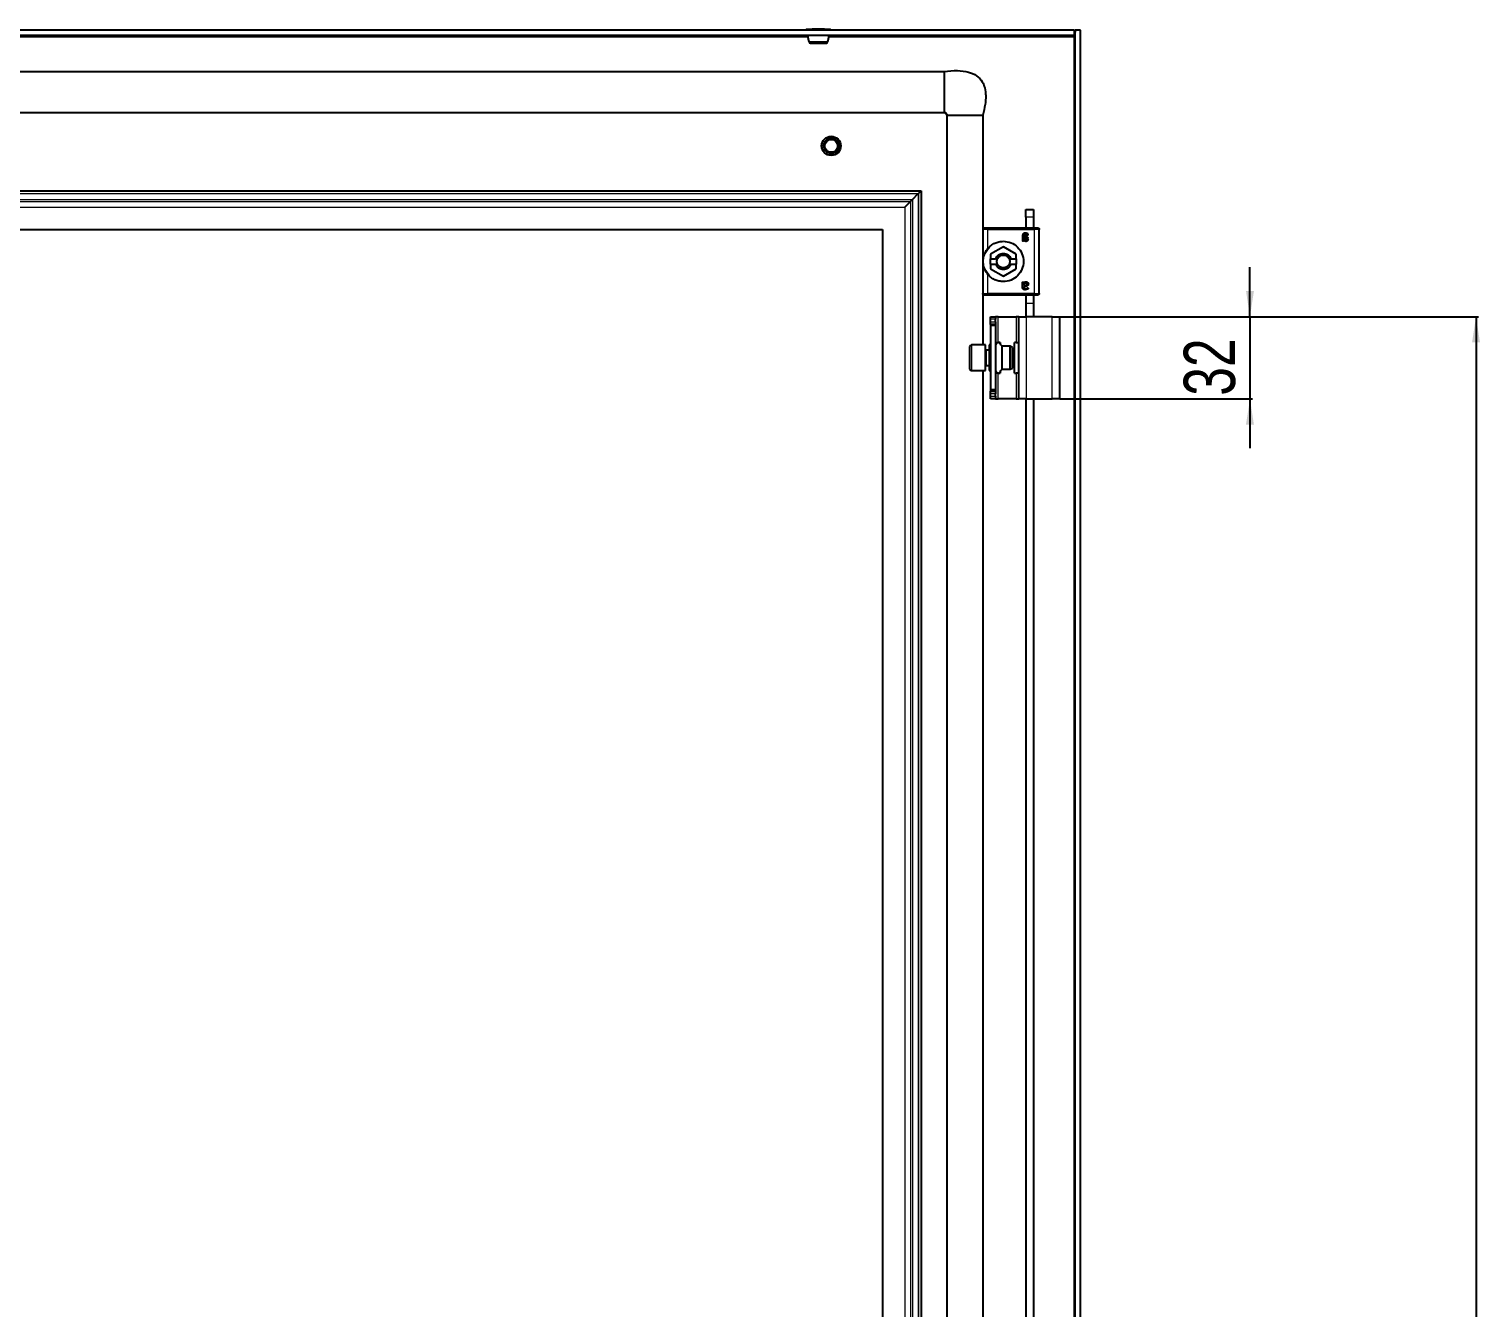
# Model space of a CAD drawing. Header units: millimetres. Extents: x -708 to 1768, y -1269 to 974.
# Drawn here: x 1203 to 1768, y 287 to 785 of the extents above; entities that cross this region are included whole.
import ezdxf

# ---------------------------------------------------------------- set-up
doc = ezdxf.new("R2010")
doc.units = ezdxf.units.MM
doc.layers.add('FORMAT', color=7, linetype='Continuous')
doc.styles.add('SLDTEXTSTYLE0', font='TXT', dxfattribs={"width": 0.75})
doc.dimstyles.new('SLDDIMSTYLE0', dxfattribs={"dimtxt": 20, "dimasz": 10, "dimexe": 0, "dimexo": 0.0625, "dimgap": 5, "dimtad": 2, "dimdec": 1, "dimrnd": 1e-09, "dimzin": 12, "dimdsep": 46, "dimtxsty": 'SLDTEXTSTYLE0', "dimsah": 1, "dimcen": 0.09, "dimadec": 0, "dimazin": 3, "dimtfac": 1, "dimtofl": 0, "dimtmove": 0, "dimatfit": 3, "dimfxl": 0, "dimfrac": 2, "dimtolj": 1, "dimtzin": 12, "dimarcsym": 0})
doc.dimstyles.new('SLDDIMSTYLE1', dxfattribs={"dimtxt": 20, "dimasz": 10, "dimexe": 0, "dimexo": 0.0625, "dimgap": 5, "dimtad": 2, "dimdec": 1, "dimrnd": 1e-09, "dimzin": 12, "dimdsep": 46, "dimtxsty": 'SLDTEXTSTYLE0', "dimsah": 1, "dimcen": 0.09, "dimadec": 0, "dimazin": 3, "dimtfac": 1, "dimtmove": 0, "dimatfit": 0, "dimfxl": 0, "dimfrac": 2, "dimtolj": 1, "dimtzin": 12, "dimarcsym": 0})

# ---------------------------------------------------------------- blocks, each defined once
blk = doc.blocks.new('_D_8')
at = {"layer": 'FORMAT'}
for p, q in [((1604.31, 672.59), (1767.3, 672.59)), ((1766.3, 672.59), (1766.3, -859.41)), ((1604.31, -859.41), (1767.3, -859.41))]:
    blk.add_line(p, q, dxfattribs=at)
for points in [[(1766.3, 672.59), (1764.76, 662.59), (1767.84, 662.59)], [(1766.3, -859.41), (1767.84, -849.41), (1764.76, -849.41)]]:
    blk.add_solid(points, dxfattribs=at)
at = {"layer": 'FORMAT', "insert": (1740.52, -122.97), "char_height": 20, "attachment_point": 1, "rotation": 90, "style": 'SLDTEXTSTYLE0'}
blk.add_mtext('1532', dxfattribs=at)
blk = doc.blocks.new('_D_9')
at = {"layer": 'FORMAT'}
for p, q in [((1678.3, 672.59), (1678.3, 691.82)), ((1604.31, 672.59), (1679.3, 672.59)), ((1678.3, 672.59), (1678.3, 640.59)), ((1604.31, 640.59), (1679.3, 640.59)), ((1678.3, 640.59), (1678.3, 621.36))]:
    blk.add_line(p, q, dxfattribs=at)
for points in [[(1678.3, 672.59), (1679.84, 682.59), (1676.76, 682.59)], [(1678.3, 640.59), (1676.76, 630.59), (1679.84, 630.59)]]:
    blk.add_solid(points, dxfattribs=at)
at = {"layer": 'FORMAT', "insert": (1652.52, 641.81), "char_height": 20, "attachment_point": 1, "rotation": 90, "style": 'SLDTEXTSTYLE0'}
blk.add_mtext('32', dxfattribs=at)

msp = doc.modelspace()

# ---------------------------------------------------------------- linework, layer by layer
at = {"color": 7, "linetype": 'Continuous', "lineweight": 25}
for p, q in [((1610, 784.09), (820.6, 784.09)), ((1610, 782.09), (820.6, 782.09)), ((1513.89, 779.47), (1506.71, 779.47)), ((1609.91, 782.09), (1609.7, 781.49)), ((1610, 782.09), (1610, 784.09)), ((1610.3, -970.91), (1610.3, 784.09)), ((1612.3, 784.09), (1610.3, 784.09)), ((1612.3, -970.91), (1612.3, 784.09)), ((1507.19, 779.09), (1513.4, 779.09)), ((871.3, 768.09), (1559.3, 768.09)), ((871.3, 752.09), (1559.3, 752.09)), ((1560.3, 751.09), (1560.3, -937.91)), ((1574.3, 751.09), (1574.3, 706.77)), ((880.3, 721.59), (1550.3, 721.59)), ((1543.89, 715.18), (1546.2, 717.49)), ((1546.2, 717.49), (1546.89, 718.18)), ((1546.89, 718.18), (1549.2, 720.49)), ((1549.3, 720.59), (1550.3, 721.59)), ((1550.3, 721.59), (1550.3, -908.41)), ((1591, 714.29), (1594, 714.29)), ((1591, 711.29), (1591, 714.29)), ((1594, 714.29), (1594, 711.29)), ((895.3, 706.59), (1535.3, 706.59)), ((1535.3, 706.59), (1535.3, -893.41)), ((1574.3, 706.59), (1574.3, 681.59)), ((1594.3, 707.09), (1576.3, 707.09)), ((1591, 711.29), (1591, 707.09)), ((1594, 711.29), (1594, 707.09)), ((1594.9, 707.09), (1594.65, 707.09)), ((1596.3, 681.59), (1596.3, 706.59)), ((1589.74, 704.05), (1589.74, 702.18)), ((1590.2, 702.18), (1590.2, 702.46)), ((1590.27, 703.8), (1590.27, 704.01)), ((1590.65, 703.8), (1590.27, 703.8)), ((1590.27, 703.44), (1590.7, 703.44)), ((1590.27, 702.86), (1590.27, 703.44)), ((1575.13, 697.22), (1576.63, 699.47)), ((1582.3, 699.81), (1577.35, 696.95)), ((1577.35, 696.95), (1577.35, 695.09)), ((1577.35, 695.09), (1579.31, 695.09)), ((1577.35, 693.09), (1577.35, 695.09)), ((1580.01, 695.09), (1579.31, 695.09)), ((1587.25, 696.95), (1582.3, 699.81)), ((1585.28, 695.09), (1584.59, 695.09)), ((1585.28, 695.09), (1587.25, 695.09)), ((1587.25, 695.09), (1587.25, 696.95)), ((1587.25, 695.09), (1587.25, 693.09)), ((1576.63, 688.71), (1575.13, 690.96)), ((1577.35, 693.09), (1577.35, 691.23)), ((1577.35, 693.09), (1579.31, 693.09)), ((1577.35, 691.23), (1582.3, 688.37)), ((1579.31, 693.09), (1580.01, 693.09)), ((1582.3, 688.37), (1587.25, 691.23)), ((1584.59, 693.09), (1585.28, 693.09)), ((1585.28, 693.09), (1587.25, 693.09)), ((1587.25, 691.23), (1587.25, 693.09)), ((1589.74, 684.13), (1589.74, 686)), ((1590.2, 686), (1590.2, 685.72)), ((1590.27, 684.74), (1590.27, 685.32)), ((1590.7, 684.74), (1590.27, 684.74)), ((1590.65, 684.38), (1590.27, 684.38)), ((1590.27, 684.38), (1590.27, 684.17)), ((1574.3, 681.42), (1574.3, 661.59)), ((1576.3, 681.09), (1594.3, 681.09)), ((1591, 681.18), (1591, 677.79)), ((1591, 677.79), (1591, 672.59)), ((1594, 681.18), (1594, 677.79)), ((1594, 677.79), (1594, 672.59)), ((1594.65, 681.09), (1594.9, 681.09)), ((1577.3, 672.59), (1579.3, 672.59)), ((1577.3, 671.59), (1577.3, 672.59)), ((1579.3, 672.59), (1579.3, 671.59)), ((1580.3, 672.59), (1579.3, 672.59)), ((1580.3, 672.59), (1587.3, 672.59)), ((1588.3, 672.59), (1587.3, 672.59)), ((1588.3, 672.59), (1591.3, 672.59)), ((1588.3, 640.59), (1588.3, 672.59)), ((1601.3, 672.59), (1591.3, 672.59)), ((1601.3, 672.59), (1604.3, 672.59)), ((1604.3, 640.59), (1604.3, 672.59)), ((1577.3, 670.59), (1577.3, 671.59)), ((1577.3, 669.59), (1577.3, 670.59)), ((1579.3, 669.59), (1577.3, 669.59)), ((1577.3, 669.59), (1577.3, 669.09)), ((1579.3, 669.09), (1577.3, 669.09)), ((1577.3, 669.09), (1577.3, 644.09)), ((1579.3, 670.59), (1579.3, 671.59)), ((1579.3, 670.59), (1579.3, 669.59)), ((1579.3, 669.59), (1579.3, 669.09)), ((1579.3, 669.09), (1579.3, 644.09)), ((1569.3, 654.34), (1569.3, 660.99)), ((1575.3, 661.59), (1569.9, 661.59)), ((1575.3, 654.03), (1575.3, 661.59)), ((1577.3, 661.59), (1576.8, 661.59)), ((1576.8, 661.59), (1576.8, 660.38)), ((1579.3, 662.59), (1580.3, 662.59)), ((1581, 662.59), (1580.3, 662.59)), ((1581, 662.59), (1581, 662.14)), ((1584.93, 661.09), (1581.8, 661.09)), ((1581.8, 652.09), (1581.8, 661.09)), ((1585.8, 660.59), (1584.93, 661.09)), ((1584.93, 652.09), (1584.93, 661.09)), ((1586.6, 650.59), (1586.6, 662.59)), ((1587.3, 662.59), (1586.6, 662.59)), ((1587.3, 662.59), (1588.3, 662.59)), ((1576.8, 659.59), (1575.55, 659.59)), ((1576.8, 660.38), (1576.8, 651.59)), ((1585.8, 652.59), (1585.8, 660.59)), ((1569.3, 652.19), (1569.3, 654.34)), ((1569.9, 651.59), (1575.3, 651.59)), ((1574.3, 651.59), (1574.3, 231.77)), ((1575.3, 651.59), (1575.3, 654.03)), ((1575.55, 653.59), (1576.8, 653.59)), ((1576.8, 651.59), (1577.3, 651.59)), ((1580.3, 650.59), (1579.3, 650.59)), ((1580.3, 650.59), (1581, 650.59)), ((1581, 651.04), (1581, 650.59)), ((1581.8, 652.09), (1584.93, 652.09)), ((1584.93, 652.09), (1585.8, 652.59)), ((1586.6, 650.59), (1587.3, 650.59)), ((1588.3, 650.59), (1587.3, 650.59)), ((1579.3, 644.09), (1577.3, 644.09)), ((1577.3, 644.09), (1577.3, 643.59)), ((1579.3, 644.09), (1579.3, 643.59)), ((1577.3, 642.59), (1577.3, 643.59)), ((1577.3, 643.59), (1579.3, 643.59)), ((1577.3, 641.59), (1577.3, 642.59)), ((1577.3, 640.59), (1577.3, 641.59)), ((1579.3, 640.59), (1577.3, 640.59)), ((1579.3, 643.59), (1579.3, 642.59)), ((1579.3, 641.59), (1579.3, 642.59)), ((1579.3, 641.59), (1579.3, 640.59)), ((1579.3, 640.59), (1580.3, 640.59)), ((1587.3, 640.59), (1580.3, 640.59)), ((1587.3, 640.59), (1588.3, 640.59)), ((1591.3, 640.59), (1588.3, 640.59)), ((1591, 640.59), (1591, 232.09)), ((1591.3, 640.59), (1601.3, 640.59)), ((1594, 640.59), (1594, 232.09)), ((1604.3, 640.59), (1601.3, 640.59))]:
    msp.add_line(p, q, dxfattribs=at)
at = {"color": 8, "linetype": 'Continuous', "lineweight": 18}
for p, q in [((924.34, 781.49), (1506.25, 781.49)), ((1515.16, 784.22), (1505.44, 784.22)), ((1515.05, 784.34), (1505.55, 784.34)), ((1514.34, 781.49), (1609.7, 781.49)), ((1609.7, 781.49), (1609.7, -968.31)), ((881.3, 720.59), (1549.3, 720.59)), ((881.4, 720.49), (1549.2, 720.49)), ((883.7, 718.18), (1546.89, 718.18)), ((884.4, 717.49), (1546.2, 717.49)), ((1546.2, 717.49), (1546.2, -904.31)), ((1546.89, 718.18), (1546.89, -905)), ((1549.2, 720.49), (1549.2, -907.31)), ((1549.3, 720.59), (1549.3, -907.41)), ((886.7, 715.18), (1543.89, 715.18)), ((1543.89, 715.18), (1543.89, -902)), ((1576.3, 699.15), (1576.3, 706.59)), ((1576.3, 706.59), (1594.3, 706.59)), ((1594, 711.29), (1591, 711.29)), ((1594.3, 706.59), (1594.3, 681.59)), ((1582.3, 691.59), (1582.3, 690.94)), ((1576.3, 681.59), (1576.3, 689.03)), ((1594.3, 681.59), (1576.3, 681.59)), ((1591, 677.79), (1594, 677.79)), ((1580.3, 662.59), (1580.3, 672.59)), ((1587.3, 672.59), (1587.3, 662.59)), ((1591.3, 640.59), (1591.3, 672.59)), ((1601.3, 640.59), (1601.3, 672.59)), ((1579.3, 671.59), (1577.3, 671.59)), ((1577.3, 670.59), (1579.3, 670.59)), ((1569.9, 661.59), (1569.9, 654.03)), ((1575.55, 659.59), (1575.55, 653.59)), ((1569.9, 654.03), (1569.9, 651.59)), ((1580.3, 640.59), (1580.3, 650.59)), ((1587.3, 650.59), (1587.3, 640.59)), ((1579.3, 642.59), (1577.3, 642.59)), ((1577.3, 641.59), (1579.3, 641.59))]:
    msp.add_line(p, q, dxfattribs=at)
at = {"color": 7, "linetype": 'Continuous', "lineweight": 25}
for radius in [3.75, 3, 2.5]:
    msp.add_circle((1515.3, 739.09), radius, dxfattribs=at)
for centre, radius, start, end in [((1505.56, 784.22), 0.126, 96.0256, 180), ((1531.2, 784.15), 25.77, 179.861, 180.139), ((1510.3, 739.34), 45.25, 90.0016, 96.0256), ((1512.42, 781.82), 6.18, 177.5342, 202.3654), ((1507.19, 779.59), 0.5, 193.3835, 270), ((1510.3, 739.34), 45.25, 83.9744, 89.9984), ((1513.4, 779.59), 0.5, 270, 346.6165), ((1508.17, 781.82), 6.18, 337.6346, 2.4658), ((1515.03, 784.22), 0.126, 0, 83.9744), ((1489.39, 784.15), 25.77, 359.861, 0.139), ((1569.9, 660.99), 0.6, 90, 180), ((1575.55, 659.84), 0.25, 180, 270), ((1569.9, 652.19), 0.6, 180, 270), ((1575.55, 653.34), 0.25, 90, 180)]:
    msp.add_arc(centre, radius, start, end, dxfattribs=at)
for points, knots in [([(1609.7, 781.49), (1609.75, 781.65), (1609.8, 781.8), (1609.9, 782.03), (1609.95, 782.09), (1610, 782.09)], [0, 0, 0, 0, 0.5, 0.5, 1, 1, 1, 1]), ([(1610.3, 784.09), (1610.27, 783.71), (1610.23, 783.14), (1610.06, 782.57), (1610, 782.37)], [0, 0, 0, 0, 0.662931, 1, 1, 1, 1]), ([(1559.3, 768.09), (1561.02, 768.26), (1564.16, 768.56), (1568.49, 768.05), (1571.92, 766.62), (1574.14, 764.3), (1575.22, 761.54), (1575.54, 758.49), (1575.25, 754.93), (1574.63, 752.44), (1574.3, 751.09)], [0, 0, 0, 0, 0.176713, 0.320911, 0.440308, 0.54837, 0.6374, 0.738878, 0.858543, 1, 1, 1, 1]), ([(1559.3, 768.09), (1559.3, 768.06), (1559.3, 768), (1559.3, 767.35), (1559.3, 765.89), (1559.3, 763.7), (1559.3, 761.7), (1559.3, 760.09), (1559.3, 758.48), (1559.3, 756.48), (1559.3, 754.3), (1559.3, 752.79), (1559.3, 752.39), (1559.3, 752.25)], [0, 0, 0, 0, 0.069165, 0.1363, 0.267291, 0.398282, 0.465417, 0.534583, 0.603748, 0.670883, 0.801874, 0.932865, 1, 1, 1, 1]), ([(1559.3, 752.25), (1559.4, 752.24), (1559.53, 752.22), (1559.69, 752.15), (1559.77, 752.09), (1559.83, 752.03), (1559.87, 751.96), (1559.9, 751.88), (1559.97, 751.71), (1560.14, 751.63), (1560.28, 751.4), (1560.32, 751.2), (1560.33, 751.09)], [0, 0, 0, 0, 0.146823, 0.202041, 0.247643, 0.28691, 0.323569, 0.360785, 0.40083, 0.628513, 0.79432, 1, 1, 1, 1]), ([(1560.3, 751.09), (1560.15, 751.32), (1559.88, 751.72), (1559.47, 751.98), (1559.3, 752.09)], [0, 0, 0, 0, 0.5615605, 1, 1, 1, 1]), ([(1560.41, 751.09), (1560.44, 751.09), (1560.53, 751.09), (1560.98, 751.09), (1561.27, 751.09)], [0, 0, 0, 0, 0.350861, 1, 1, 1, 1]), ([(1590.85, 705.09), (1590.7, 705.08), (1590.48, 705.07), (1590.2, 704.98), (1590.01, 704.86), (1589.87, 704.69), (1589.76, 704.42), (1589.74, 704.2), (1589.74, 704.05)], [0, 0, 0, 0, 0.250089, 0.382495, 0.500259, 0.622163, 0.750133, 1, 1, 1, 1]), ([(1589.74, 702.18), (1589.74, 702.17), (1589.74, 702.15), (1589.75, 702.13), (1589.78, 702.11), (1589.85, 702.09), (1589.92, 702.09), (1589.97, 702.09)], [0, 0, 0, 0, 0.124881, 0.183376, 0.250934, 0.500336, 1, 1, 1, 1]), ([(1589.97, 702.09), (1590.01, 702.09), (1590.08, 702.09), (1590.16, 702.11), (1590.18, 702.13), (1590.19, 702.15), (1590.2, 702.17), (1590.2, 702.18)], [0, 0, 0, 0, 0.499718, 0.749437, 0.810587, 0.875078, 1, 1, 1, 1]), ([(1590.2, 702.46), (1590.32, 702.35), (1590.51, 702.18), (1590.78, 702.07), (1590.95, 702.04), (1591.03, 702.03), (1591.07, 702.03)], [0, 0, 0, 0, 0.499113, 0.749325, 0.874665, 1, 1, 1, 1]), ([(1590.27, 704.01), (1590.27, 704.1), (1590.28, 704.24), (1590.33, 704.41), (1590.41, 704.52), (1590.52, 704.6), (1590.64, 704.65), (1590.77, 704.68), (1590.86, 704.68), (1590.91, 704.68)], [0, 0, 0, 0, 0.250023, 0.382539, 0.499802, 0.620838, 0.749652, 0.874777, 1, 1, 1, 1]), ([(1590.99, 702.44), (1590.92, 702.45), (1590.77, 702.46), (1590.51, 702.6), (1590.37, 702.75), (1590.27, 702.86)], [0, 0, 0, 0, 0.249939, 0.499864, 1, 1, 1, 1]), ([(1592.03, 702.88), (1592.03, 702.95), (1592.02, 703.11), (1591.92, 703.33), (1591.77, 703.5), (1591.5, 703.67), (1591.12, 703.78), (1590.8, 703.79), (1590.65, 703.8)], [0, 0, 0, 0, 0.1250486, 0.2498861, 0.3708558, 0.4998199, 0.7496086, 1, 1, 1, 1]), ([(1590.7, 703.44), (1590.8, 703.44), (1590.98, 703.43), (1591.2, 703.37), (1591.35, 703.28), (1591.44, 703.18), (1591.49, 703.05), (1591.5, 702.96), (1591.5, 702.91)], [0, 0, 0, 0, 0.279652, 0.500248, 0.629485, 0.750186, 0.875763, 1, 1, 1, 1]), ([(1591.91, 704.59), (1591.91, 704.65), (1591.91, 704.73), (1591.85, 704.82), (1591.71, 704.91), (1591.39, 705.04), (1591.06, 705.07), (1590.85, 705.09)], [0, 0, 0, 0, 0.124693, 0.187182, 0.249773, 0.500039, 1, 1, 1, 1]), ([(1590.91, 704.68), (1591.07, 704.66), (1591.31, 704.63), (1591.56, 704.51), (1591.69, 704.44), (1591.76, 704.4), (1591.8, 704.39), (1591.81, 704.38)], [0, 0, 0, 0, 0.4987, 0.749508, 0.874949, 0.946783, 1, 1, 1, 1]), ([(1591.5, 702.91), (1591.5, 702.85), (1591.49, 702.75), (1591.42, 702.63), (1591.36, 702.56), (1591.28, 702.5), (1591.19, 702.47), (1591.09, 702.45), (1591.02, 702.44), (1590.99, 702.44)], [0, 0, 0, 0, 0.249168, 0.373635, 0.49939, 0.619394, 0.749656, 0.87477, 1, 1, 1, 1]), ([(1591.07, 702.03), (1591.19, 702.04), (1591.38, 702.05), (1591.6, 702.14), (1591.76, 702.23), (1591.88, 702.36), (1592, 702.57), (1592.02, 702.75), (1592.03, 702.88)], [0, 0, 0, 0, 0.25007, 0.379181, 0.500499, 0.62417, 0.750842, 1, 1, 1, 1]), ([(1591.81, 704.38), (1591.82, 704.39), (1591.84, 704.39), (1591.86, 704.4), (1591.87, 704.41), (1591.89, 704.43), (1591.9, 704.48), (1591.91, 704.52), (1591.91, 704.56), (1591.91, 704.58), (1591.91, 704.59)], [0, 0, 0, 0, 0.128825, 0.180169, 0.243397, 0.36986, 0.499864, 0.749649, 0.843476, 1, 1, 1, 1]), ([(1576.3, 689.03), (1576.01, 689.41), (1575.44, 690.16), (1574.88, 691.41), (1574.53, 692.69), (1574.4, 694.09), (1574.53, 695.49), (1574.88, 696.77), (1575.44, 698.02), (1576.01, 698.78), (1576.3, 699.15)], [0, 0, 0, 0, 0.125762, 0.25037, 0.375307, 0.500139, 0.62481, 0.749763, 0.874888, 1, 1, 1, 1]), ([(1589.74, 686), (1589.74, 686.01), (1589.74, 686.03), (1589.75, 686.05), (1589.78, 686.07), (1589.85, 686.09), (1589.92, 686.09), (1589.97, 686.09)], [0, 0, 0, 0, 0.124884, 0.1863766, 0.2509142, 0.5003223, 1, 1, 1, 1]), ([(1590.85, 683.09), (1590.78, 683.09), (1590.63, 683.09), (1590.41, 683.13), (1590.2, 683.2), (1590.01, 683.32), (1589.87, 683.49), (1589.76, 683.76), (1589.74, 683.98), (1589.74, 684.13)], [0, 0, 0, 0, 0.125255, 0.250437, 0.383066, 0.500493, 0.622629, 0.75025, 1, 1, 1, 1]), ([(1589.97, 686.09), (1590.01, 686.09), (1590.07, 686.09), (1590.14, 686.07), (1590.17, 686.06), (1590.18, 686.05), (1590.19, 686.03), (1590.2, 686.01), (1590.2, 686)], [0, 0, 0, 0, 0.499162, 0.644242, 0.749698, 0.813605, 0.875217, 1, 1, 1, 1]), ([(1590.2, 685.72), (1590.32, 685.83), (1590.51, 686), (1590.82, 686.13), (1590.99, 686.14), (1591.07, 686.15)], [0, 0, 0, 0, 0.499364, 0.749701, 1, 1, 1, 1]), ([(1590.27, 685.32), (1590.37, 685.43), (1590.51, 685.59), (1590.74, 685.7), (1590.88, 685.73), (1590.95, 685.74), (1590.99, 685.74)], [0, 0, 0, 0, 0.499765, 0.749504, 0.874771, 1, 1, 1, 1]), ([(1590.27, 684.17), (1590.27, 684.12), (1590.27, 684.03), (1590.29, 683.9), (1590.33, 683.77), (1590.41, 683.66), (1590.52, 683.58), (1590.68, 683.51), (1590.82, 683.51), (1590.91, 683.5)], [0, 0, 0, 0, 0.125295, 0.250514, 0.383518, 0.50035, 0.621938, 0.750243, 1, 1, 1, 1]), ([(1592.03, 685.31), (1592.03, 685.27), (1592.03, 685.19), (1592, 685.03), (1591.92, 684.85), (1591.77, 684.67), (1591.5, 684.51), (1591.12, 684.4), (1590.8, 684.39), (1590.65, 684.38)], [0, 0, 0, 0, 0.0626366, 0.1252782, 0.2500723, 0.3748405, 0.4999941, 0.7496958, 1, 1, 1, 1]), ([(1591.5, 685.27), (1591.5, 685.22), (1591.49, 685.13), (1591.44, 685), (1591.35, 684.9), (1591.2, 684.81), (1590.98, 684.75), (1590.8, 684.74), (1590.7, 684.74)], [0, 0, 0, 0, 0.124446, 0.249795, 0.37, 0.499734, 0.719932, 1, 1, 1, 1]), ([(1591.91, 683.59), (1591.91, 683.56), (1591.91, 683.51), (1591.9, 683.43), (1591.85, 683.36), (1591.71, 683.27), (1591.39, 683.14), (1591.06, 683.11), (1590.85, 683.09)], [0, 0, 0, 0, 0.062686, 0.125173, 0.187628, 0.250185, 0.500314, 1, 1, 1, 1]), ([(1590.91, 683.5), (1591.07, 683.52), (1591.38, 683.54), (1591.64, 683.75), (1591.8, 683.79), (1591.81, 683.8)], [0, 0, 0, 0, 0.498852, 0.946609, 1, 1, 1, 1]), ([(1590.99, 685.74), (1591.05, 685.73), (1591.15, 685.73), (1591.28, 685.68), (1591.36, 685.62), (1591.42, 685.55), (1591.47, 685.46), (1591.5, 685.37), (1591.5, 685.3), (1591.5, 685.27)], [0, 0, 0, 0, 0.2496231, 0.3771401, 0.499734, 0.6227303, 0.7498125, 0.8748762, 1, 1, 1, 1]), ([(1591.07, 686.15), (1591.19, 686.14), (1591.38, 686.13), (1591.6, 686.04), (1591.76, 685.95), (1591.88, 685.82), (1592, 685.61), (1592.02, 685.43), (1592.03, 685.31)], [0, 0, 0, 0, 0.25007, 0.379559, 0.500499, 0.624556, 0.750843, 1, 1, 1, 1]), ([(1591.81, 683.8), (1591.82, 683.79), (1591.84, 683.79), (1591.86, 683.78), (1591.87, 683.77), (1591.89, 683.75), (1591.91, 683.68), (1591.91, 683.63), (1591.91, 683.59)], [0, 0, 0, 0, 0.13107, 0.182437, 0.243796, 0.371388, 0.500442, 1, 1, 1, 1]), ([(1581.8, 661.09), (1581.62, 661.24), (1581.27, 661.55), (1581.08, 662.12), (1580.72, 662.42), (1580.38, 662.55), (1580.02, 662.52), (1579.67, 662.33), (1579.42, 661.97), (1579.34, 661.67), (1579.3, 661.52)], [0, 0, 0, 0, 0.185676, 0.371025, 0.466937, 0.562172, 0.656347, 0.751553, 0.873842, 1, 1, 1, 1]), ([(1579.3, 651.66), (1579.34, 651.51), (1579.42, 651.21), (1579.67, 650.85), (1580.02, 650.66), (1580.38, 650.63), (1580.72, 650.76), (1581.08, 651.06), (1581.27, 651.63), (1581.62, 651.94), (1581.8, 652.09)], [0, 0, 0, 0, 0.126158, 0.248447, 0.343653, 0.437828, 0.533063, 0.628975, 0.814324, 1, 1, 1, 1])]:
    msp.add_open_spline(points, degree=3, knots=knots, dxfattribs=at)
for points in [[(1561.27, 751.09), (1561.61, 751.09), (1562.27, 751.09), (1563.24, 751.09), (1563.73, 751.09)], [(1563.73, 751.09), (1564.29, 751.09), (1565.41, 751.09), (1566.67, 751.09), (1567.3, 751.09)], [(1567.3, 751.09), (1567.92, 751.09), (1569.18, 751.09), (1570.3, 751.09), (1570.87, 751.09)], [(1570.87, 751.09), (1571.35, 751.09), (1572.32, 751.09), (1572.99, 751.09), (1573.32, 751.09)], [(1573.32, 751.09), (1573.6, 751.09), (1574.17, 751.09), (1574.25, 751.09), (1574.3, 751.09)], [(1574.8, 707.09), (1574.73, 707.08), (1574.6, 707.07), (1574.43, 706.95), (1574.32, 706.79), (1574.3, 706.66), (1574.3, 706.59)], [(1576.3, 707.09), (1576.1, 707.09), (1575.71, 707.09), (1575.21, 707.09), (1574.86, 707.09), (1574.82, 707.09), (1574.8, 707.09)], [(1595.8, 707.09), (1595.77, 707.09), (1595.73, 707.09), (1595.38, 707.09), (1594.89, 707.09), (1594.49, 707.09), (1594.3, 707.09)], [(1595.8, 707.09), (1595.86, 707.08), (1595.99, 707.07), (1596.16, 706.95), (1596.27, 706.79), (1596.29, 706.66), (1596.3, 706.59)], [(1576.3, 699.15), (1576.69, 699.56), (1577.48, 700.39), (1578.97, 701.26), (1580.59, 701.83), (1581.73, 701.9), (1582.3, 701.94)], [(1582.3, 701.94), (1583.32, 701.82), (1585.38, 701.59), (1587.99, 699.77), (1589.74, 697.18), (1590.35, 694.09), (1589.74, 691), (1587.99, 688.41), (1585.38, 686.59), (1583.32, 686.36), (1582.3, 686.24)], [(1579.31, 695.09), (1579.44, 695.39), (1579.71, 695.99), (1580.43, 696.69), (1581.31, 697.14), (1582.3, 697.29), (1583.28, 697.14), (1584.16, 696.69), (1584.89, 695.99), (1585.15, 695.39), (1585.28, 695.09)], [(1580.01, 693.09), (1579.95, 693.25), (1579.83, 693.57), (1579.78, 694.09), (1579.83, 694.61), (1579.95, 694.93), (1580.01, 695.09)], [(1580.01, 695.09), (1580.12, 695.3), (1580.35, 695.73), (1580.91, 696.21), (1581.57, 696.53), (1582.05, 696.57), (1582.3, 696.59)], [(1582.3, 696.59), (1582.54, 696.57), (1583.02, 696.53), (1583.68, 696.21), (1584.24, 695.73), (1584.47, 695.3), (1584.59, 695.09)], [(1584.59, 695.09), (1584.65, 694.93), (1584.77, 694.61), (1584.81, 694.09), (1584.77, 693.57), (1584.65, 693.25), (1584.59, 693.09)], [(1582.3, 690.94), (1581.97, 690.97), (1581.31, 691.03), (1580.43, 691.5), (1579.71, 692.19), (1579.44, 692.79), (1579.31, 693.09)], [(1582.3, 691.59), (1582.05, 691.61), (1581.57, 691.65), (1580.91, 691.97), (1580.35, 692.45), (1580.12, 692.88), (1580.01, 693.09)], [(1585.28, 693.09), (1585.15, 692.79), (1584.89, 692.19), (1584.16, 691.5), (1583.28, 691.03), (1582.62, 690.97), (1582.3, 690.94)], [(1584.59, 693.09), (1584.47, 692.88), (1584.24, 692.45), (1583.68, 691.97), (1583.02, 691.65), (1582.54, 691.61), (1582.3, 691.59)], [(1582.3, 686.24), (1581.73, 686.28), (1580.59, 686.35), (1578.97, 686.92), (1577.48, 687.79), (1576.69, 688.62), (1576.3, 689.03)], [(1574.8, 681.09), (1574.73, 681.1), (1574.6, 681.11), (1574.43, 681.23), (1574.32, 681.39), (1574.3, 681.52), (1574.3, 681.59)], [(1574.8, 681.09), (1574.82, 681.09), (1574.86, 681.09), (1575.21, 681.09), (1575.71, 681.09), (1576.1, 681.09), (1576.3, 681.09)], [(1594.3, 681.09), (1594.49, 681.09), (1594.89, 681.09), (1595.38, 681.09), (1595.73, 681.09), (1595.77, 681.09), (1595.8, 681.09)], [(1596.3, 681.59), (1596.29, 681.52), (1596.27, 681.39), (1596.16, 681.23), (1595.99, 681.11), (1595.86, 681.1), (1595.8, 681.09)]]:
    msp.add_open_spline(points, degree=3, dxfattribs=at)
at = {"color": 8, "linetype": 'Continuous', "lineweight": 18}
for points in [[(1576.3, 706.59), (1576.03, 706.59), (1575.51, 706.59), (1574.85, 706.59), (1574.39, 706.59), (1574.33, 706.59), (1574.3, 706.59)], [(1576.3, 707.09), (1576.3, 707.08), (1576.3, 707.07), (1576.3, 706.95), (1576.3, 706.79), (1576.3, 706.66), (1576.3, 706.59)], [(1594.3, 706.59), (1594.3, 706.66), (1594.3, 706.79), (1594.3, 706.95), (1594.3, 707.07), (1594.3, 707.08), (1594.3, 707.09)], [(1596.3, 706.59), (1596.27, 706.59), (1596.21, 706.59), (1595.74, 706.59), (1595.08, 706.59), (1594.56, 706.59), (1594.3, 706.59)], [(1574.3, 681.59), (1574.33, 681.59), (1574.39, 681.59), (1574.85, 681.59), (1575.51, 681.59), (1576.03, 681.59), (1576.3, 681.59)], [(1576.3, 681.59), (1576.3, 681.52), (1576.3, 681.39), (1576.3, 681.23), (1576.3, 681.11), (1576.3, 681.1), (1576.3, 681.09)], [(1594.3, 681.09), (1594.3, 681.1), (1594.3, 681.11), (1594.3, 681.23), (1594.3, 681.39), (1594.3, 681.52), (1594.3, 681.59)], [(1594.3, 681.59), (1594.56, 681.59), (1595.08, 681.59), (1595.74, 681.59), (1596.21, 681.59), (1596.27, 681.59), (1596.3, 681.59)]]:
    msp.add_open_spline(points, degree=3, dxfattribs=at)

# ---------------------------------------------------------------- dimensions: what is measured, and where the dimension line sits
at = {"layer": 'FORMAT'}
for base, p2, dimstyle, picture, middle in [((1678.3, 640.59), (1604.3, 640.59), 'SLDDIMSTYLE1', '_D_9', (1678.3, 656.59)), ((1766.3, -859.41), (1604.3, -859.41), 'SLDDIMSTYLE0', '_D_8', (1766.3, -93.41))]:
    dim = msp.add_linear_dim(base=base, p1=(1604.3, 672.59), p2=p2, angle=90, dimstyle=dimstyle, dxfattribs=at)
    dim.commit()
    dim.dimension.update_dxf_attribs({"geometry": picture, "text_midpoint": middle, "dimtype": 160})

doc.saveas('drawing.dxf')
